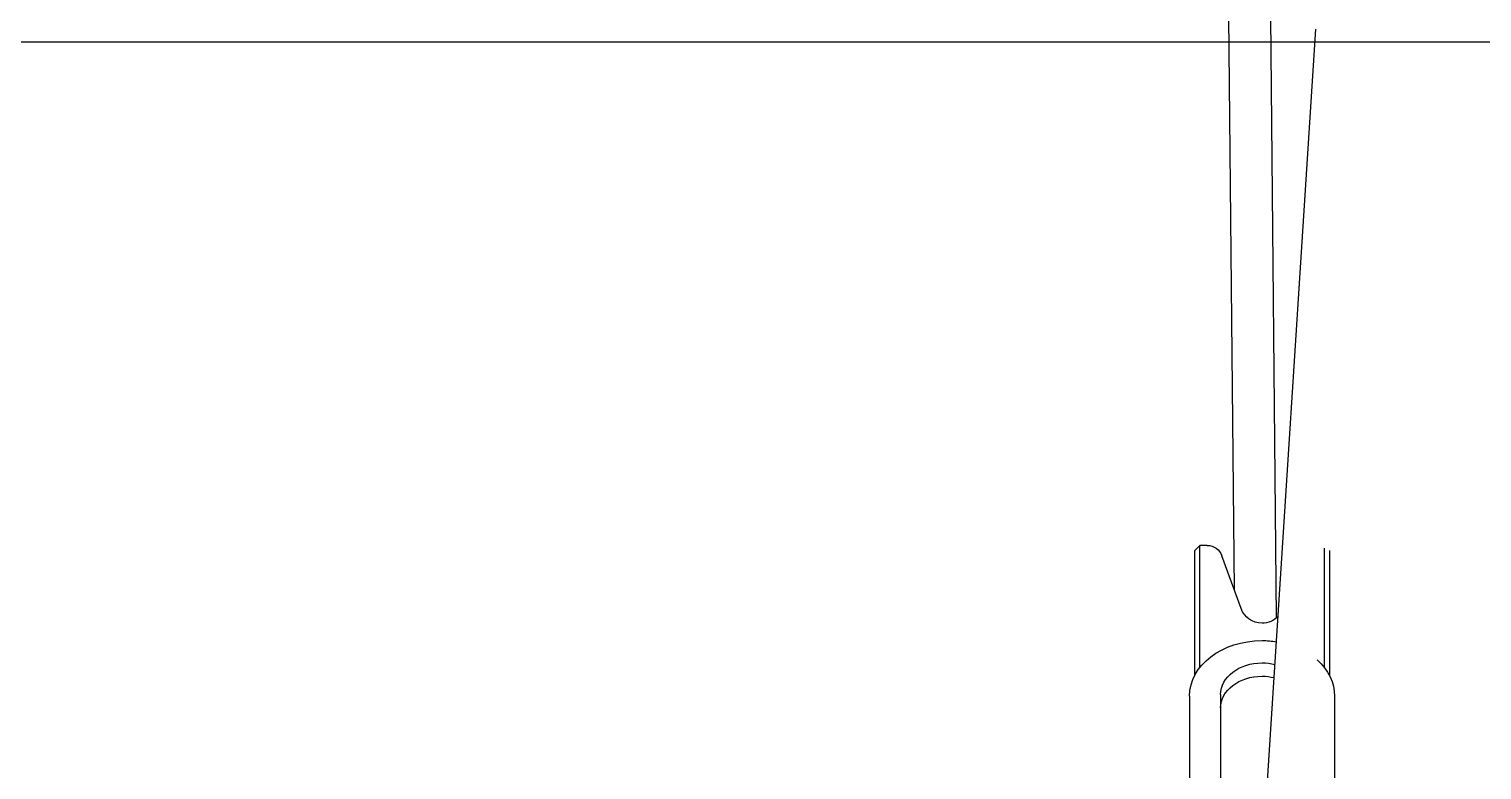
# Model space of a CAD drawing. Extents: x -1899985 to 1774885, y 556286 to 2175695.
# Drawn here: x -1077263.5 to -1076822.8, y 575666.6 to 575891.3 of the extents above; entities that cross this region are included whole.
import ezdxf

# ---------------------------------------------------------------- set-up
doc = ezdxf.new("R2010")
doc.units = 0
doc.header["$LTSCALE"] = 10
doc.header["$MEASUREMENT"] = 0
for name, color, linetype in [('20剖面图$0$A-LIN-V', 9, 'Continuous'), ('20剖面图$0$EWHS5T6M-2', 7, 'Continuous'), ('20剖面图$0$FHSGH10105-主梁-04', 7, 'Continuous'), ('20剖面图$0$FHSGH10105-主梁-06', 7, 'Continuous'), ('20剖面图$0$零件1^葫芦小车', 7, 'Continuous'), ('A-LIN-V', 9, 'Continuous')]:
    doc.layers.add(name, color=color, linetype=linetype)

# ---------------------------------------------------------------- blocks, each defined once
blk = doc.blocks.new('20剖面图$0$w4234')
at = {"layer": '20剖面图$0$EWHS5T6M-2', "color": 2, "linetype": 'Continuous'}
for p, q in [((1596680.75, -80574.27), (1596680.75, -80610.43)), ((1596716.22, -80573.42), (1596718.46, -80573.42)), ((1596718.46, -80610.43), (1596718.46, -80573.42)), ((1596720.03, -80574.99), (1596718.46, -80573.42)), ((1596679.18, -80574.99), (1596679.18, -80612.86)), ((1596705.96, -80592.54), (1596711.79, -80576.52)), ((1596720.03, -80612.86), (1596720.03, -80574.99)), ((1596712.18, -80618.66), (1596712.18, -80687.67)), ((1596677.61, -80619.12), (1596677.61, -80687.82)), ((1596721.61, -80619.12), (1596721.61, -80687.82))]:
    blk.add_line(p, q, dxfattribs=at)
for centre, radius, start, end in [((1596716.22, -80578.13), 4.71, 90, 160), ((1596699.61, -80590.23), 6.76, 270, 340), ((1596699.61, -80590.23), 6.76, 223.803, 270)]:
    blk.add_arc(centre, radius, start, end, dxfattribs=at)
for centre, major_axis, start_param, end_param in [((1596699.61, -80619.12), (-22, 0), 4.712389, 4.913203), ((1596699.61, -80619.12), (-22, 0), 3.141593, 4.712389), ((1596699.61, -80619.12), (-22, 0), 5.573665, 6.283185), ((1596699.61, -80618.66), (-12.57, 0), 4.712389, 5.031351), ((1596699.61, -80618.66), (-12.57, 0), 3.141593, 4.712389), ((1596699.61, -80622.71), (-12.57, 0), 4.712389, 5.010105), ((1596699.61, -80622.71), (-12.57, 0), 3.141593, 4.712389)]:
    blk.add_ellipse(centre, major_axis=major_axis, ratio=0.766044, start_param=start_param, end_param=end_param, dxfattribs=at)
at = {"layer": '20剖面图$0$FHSGH10105-主梁-06', "color": 2, "linetype": 'Continuous'}
blk.add_line((1598387.64, -80420.62), (1592220.4, -80420.62), dxfattribs=at)
at = {"layer": '20剖面图$0$零件1^葫芦小车', "color": 2, "linetype": 'Continuous'}
for p, q in [((1596697.09, -80413.08), (1596695.29, -80595.43)), ((1596708.01, -80586.91), (1596709.72, -80413.08)), ((1596705.91, -80769.75), (1596683.34, -80416.8))]:
    blk.add_line(p, q, dxfattribs=at)
blk = doc.blocks.new('20剖面图$0$55555555rrrrrr-M')
at = {"layer": '20剖面图$0$FHSGH10105-主梁-06', "color": 2, "linetype": 'Continuous'}
blk.add_line((1519722.91, 577157.49), (1525659.69, 577157.49), dxfattribs=at)
at = {"layer": '20剖面图$0$FHSGH10105-主梁-04', "xscale": -1}
blk.add_blockref('20剖面图$0$w4234', (3118180.55, 657578.11), dxfattribs=at)
blk = doc.blocks.new('20剖面图')
at = {"layer": '20剖面图$0$A-LIN-V'}
blk.add_blockref('20剖面图$0$55555555rrrrrr-M', (-2598370.4, -1270.04), dxfattribs=at)

msp = doc.modelspace()

# ---------------------------------------------------------------- block references
at = {"layer": 'A-LIN-V'}
msp.add_blockref('20剖面图', (0, 0), dxfattribs=at)

doc.saveas('drawing.dxf')
